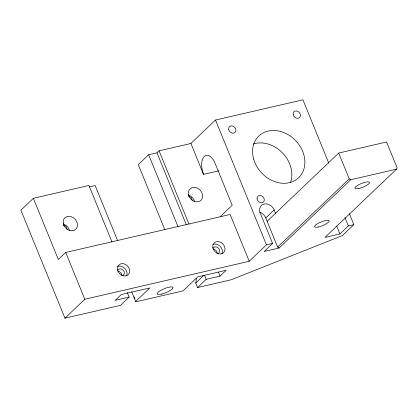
<?xml version="1.0" encoding="UTF-8"?>
<svg xmlns="http://www.w3.org/2000/svg" width="418" height="418" viewBox="0 0 418 418"><rect width="100%" height="100%" fill="white"/><g stroke="black" fill="none" stroke-linecap="round" stroke-linejoin="round"><path stroke-width="0.63" d="M349.438 213.797L353.868 224.649L342.42 235.564L231.138 279.783L197.542 287.547L195.718 283.08L196.032 281.711A28.398 23.126 46.4 0 0 196.235 278.477M353.868 224.649L348.351 225.924L339.933 233.949L324.948 237.414L396.52 169.17L397.1 167.806L386.566 141.989L338.695 153.045L267.128 221.289M111.946 241.839L88.94 185.461L33.372 198.299L20.9 210.191L64.968 318.171L120.536 305.339L129.167 297.109L127.344 292.637M328.767 163.14L302.93 99.829L215.516 120.018L190.916 143.478L159.075 150.835L156.969 152.842L148.641 154.764L138.274 164.65L164.791 229.628M64.968 318.171L84.807 299.257L249.222 261.276L230.119 214.471L65.704 252.451L58.337 259.474L33.372 198.299M220.647 216.331L232.225 205.29L215.092 163.307A13.784 7.205 77 0 0 204.261 156.478A13.784 7.205 77 0 0 203.514 174.348L218.577 170.868M197.542 287.547L206.168 279.318L220.077 276.105L226.18 270.284L197.709 276.862L183.497 290.411L181.929 291.153L136.143 301.733L135.631 301.467L149.837 287.924L121.361 294.497L115.258 300.323L129.167 297.109M195.718 283.08L203.89 275.284M279.161 247.989L277.662 247.106L265.754 217.924L274.171 209.893A8.397 6.834 46.4 0 0 264.129 203.984A8.397 6.834 46.4 0 0 260.226 213.112L272.593 243.422L264.176 251.453L279.161 247.989L350.733 179.745L396.52 169.17M249.222 261.276L266.454 244.838L272.593 243.422M277.662 247.106L349.234 178.862L338.695 153.045M89.212 186.919L95.158 185.545L117.505 240.303M188.633 196.512L191.099 197.28L192.29 200.212M63.447 225.433L65.913 226.201L67.345 229.717M349.234 178.862L350.733 179.745M344.954 217.6L348.351 225.924M336.777 226.227L339.933 233.949M274.171 209.893L275.546 213.258M215.516 120.018L266.454 244.838M190.916 143.478L203.514 174.348M218.415 272.04L220.077 276.105M159.075 150.835L188.952 224.048M156.969 152.842L186.198 224.466M204.574 275.41L206.168 279.318M148.641 154.764L178.105 226.964M134.183 296.932L134.92 298.729M131.712 291.868L135.631 301.467M65.704 252.451L84.807 299.257M213.076 248.407A3.757 3.062 46.4 0 1 218.614 248.323A3.757 3.062 46.4 0 1 217.632 253.648M213.264 249.201A3.757 3.062 46.4 0 1 217.172 253.7M188.544 195.117A7.895 6.427 46.4 0 1 194.725 201.737M63.364 224.038A7.895 6.427 46.4 0 1 69.54 230.658M117.944 271.219A3.757 3.062 46.4 0 1 121.857 275.718M117.756 270.43A3.757 3.062 46.4 0 1 123.294 270.347A3.757 3.062 46.4 0 1 122.312 275.666M259.609 212.213A8.397 6.834 46.4 0 1 265.754 217.924M253.324 144.001A28.816 23.465 46.4 0 1 282.511 152.925A28.816 23.465 46.4 0 1 290.541 182.473M117.526 266.559A6.766 5.507 46.4 0 1 124.778 268.351A6.766 5.507 46.4 0 1 126.659 275.671M212.846 244.535A6.766 5.507 46.4 0 1 220.098 246.327A6.766 5.507 46.4 0 1 221.979 253.648M188.424 194.255A7.895 6.427 46.4 0 0 199.987 201.063A7.895 6.427 46.4 0 0 198.101 188.549A7.895 6.427 46.4 0 0 188.424 194.255M63.238 223.175A7.895 6.427 46.4 0 0 74.806 229.978A7.895 6.427 46.4 0 0 72.915 217.47A7.895 6.427 46.4 0 0 63.238 223.175M318.579 226.943A7.895 1.991 -22.2 0 0 329.227 220.892A7.895 1.991 -22.2 0 0 317.873 223.515A7.895 1.991 -22.2 0 0 318.579 226.943M358.89 188.508A7.895 1.991 -22.2 0 0 369.538 182.452A7.895 1.991 -22.2 0 0 358.184 185.075A7.895 1.991 -22.2 0 0 358.89 188.508M161.51 294.084A8.522 2.147 -22.2 0 0 173.005 287.547A8.522 2.147 -22.2 0 0 160.752 290.379A8.522 2.147 -22.2 0 0 161.51 294.084M253.627 158.997A28.816 23.465 46.4 0 0 297.621 178.622A28.816 23.465 46.4 0 0 284.94 133.034A28.816 23.465 46.4 0 0 253.627 158.997M293.19 114.448A4.008 3.266 46.4 0 0 299.063 117.907A4.008 3.266 46.4 0 0 298.107 111.549A4.008 3.266 46.4 0 0 293.19 114.448M228.672 129.35A4.008 3.266 46.4 0 0 234.545 132.809A4.008 3.266 46.4 0 0 233.589 126.455A4.008 3.266 46.4 0 0 228.672 129.35M257.075 198.947A4.008 3.266 46.4 0 0 262.948 202.406A4.008 3.266 46.4 0 0 261.992 196.052A4.008 3.266 46.4 0 0 257.075 198.947M117.5 269.474A6.766 5.507 46.4 0 0 127.412 275.31A6.766 5.507 46.4 0 0 125.792 264.589A6.766 5.507 46.4 0 0 117.5 269.474M212.819 247.456A6.766 5.507 46.4 0 0 222.731 253.292A6.766 5.507 46.4 0 0 221.112 242.565A6.766 5.507 46.4 0 0 212.819 247.456"/></g></svg>
